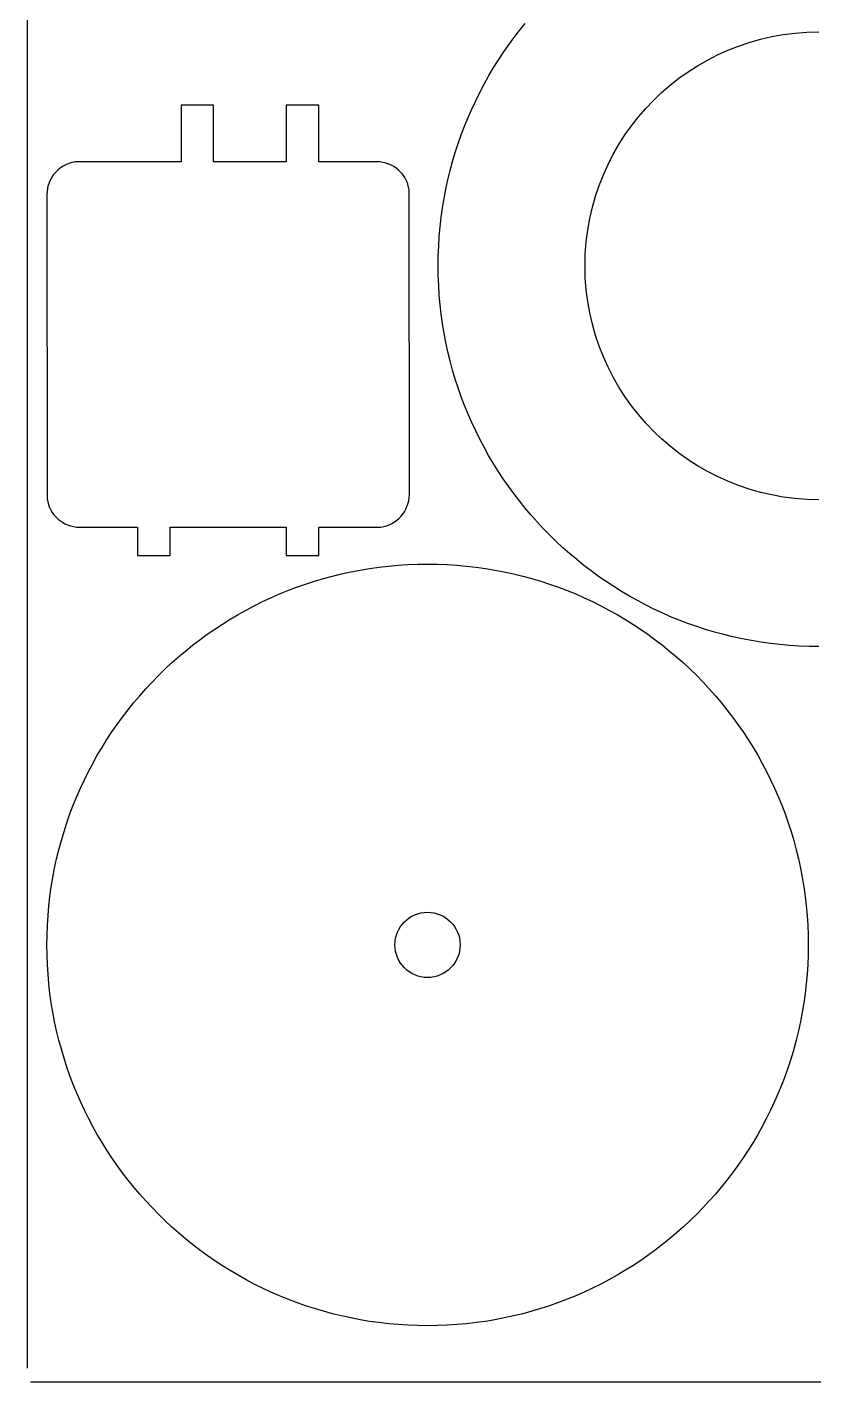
# Model space of a CAD drawing. Extents: x 443 to 1024, y 36 to 674.
# Drawn here: x 443.5 to 515.8, y 35.6 to 160.1 of the extents above; entities that cross this region are included whole.
import ezdxf

# ---------------------------------------------------------------- set-up
doc = ezdxf.new("R2010")
doc.units = 0
doc.layers.get('0').update_dxf_attribs({"linetype": 'CONTINUOUS'})

msp = doc.modelspace()

# ---------------------------------------------------------------- linework, layer by layer
at = {"color": 0}
for p, q in [((443.451437, 673.716315), (443.451437, 36.86042)), ((443.768031, 35.592408), (1023.768031, 35.592408))]:
    msp.add_line(p, q, dxfattribs=at)
at = {"color": 4}
for p, q in [((488.206568, 159.111141), (488.718313, 159.778625)), ((488.718313, 159.778625), (489.245591, 160.433325)), ((511.920385, 159.232966), (512.979163, 159.422034)), ((512.979163, 159.422034), (514.055169, 159.558756)), ((514.055169, 159.558756), (515.147053, 159.641779)), ((515.147053, 159.641779), (516.253465, 159.669754)), ((487.230774, 157.738921), (487.71063, 158.431148)), ((487.71063, 158.431148), (488.206568, 159.111141)), ((507.884577, 157.980232), (508.860932, 158.365183)), ((508.860932, 158.365183), (509.859919, 158.703189)), ((509.859919, 158.703189), (510.880187, 158.992901)), ((510.880187, 158.992901), (511.920385, 159.232966)), ((486.320408, 156.318864), (486.767275, 157.034735)), ((486.767275, 157.034735), (487.230774, 157.738921)), ((505.104809, 156.557218), (506.005165, 157.074899)), ((506.005165, 157.074899), (506.932205, 157.549687)), ((506.932205, 157.549687), (507.884577, 157.980232)), ((485.890447, 155.591584), (486.320408, 156.318864)), ((503.389552, 155.398583), (504.232488, 155.997996)), ((504.232488, 155.997996), (505.104809, 156.557218)), ((485.082345, 154.103894), (485.477668, 154.853169)), ((485.477668, 154.853169), (485.890447, 155.591584)), ((501.79724, 154.084586), (502.577353, 154.760329)), ((502.577353, 154.760329), (503.389552, 155.398583)), ((484.345168, 152.573864), (484.704754, 153.344034)), ((484.704754, 153.344034), (485.082345, 154.103894)), ((500.338678, 152.626033), (501.050565, 153.372704)), ((501.050565, 153.372704), (501.79724, 154.084586)), ((460.607738, 152.933673), (457.608038, 152.933673)), ((457.608038, 152.933673), (457.608038, 147.734073)), ((460.607738, 147.734073), (460.607738, 152.933673)), ((470.277038, 152.933673), (467.277238, 152.933673)), ((467.277238, 152.933673), (467.277238, 147.734073)), ((470.277038, 147.734073), (470.277038, 152.933673)), ((484.003863, 151.793658), (484.345168, 152.573864)), ((499.66293, 151.845925), (500.338678, 152.626033)), ((483.377196, 150.204241), (483.681114, 151.003693)), ((483.681114, 151.003693), (484.003863, 151.793658)), ((498.425254, 150.190799), (499.024672, 151.03373)), ((499.024672, 151.03373), (499.66293, 151.845925)), ((483.092383, 149.395579), (483.377196, 150.204241)), ((497.866027, 149.318482), (498.425254, 150.190799)), ((482.581172, 147.751722), (482.82695, 148.577981)), ((482.82695, 148.577981), (483.092383, 149.395579)), ((496.873551, 147.491095), (497.348343, 148.41813)), ((497.348343, 148.41813), (497.866027, 149.318482)), ((446.314494, 146.987459), (446.101274, 146.784527)), ((446.53648, 147.168319), (446.314494, 146.987459)), ((446.770213, 147.32616), (446.53648, 147.168319)), ((447.018674, 147.460034), (446.770213, 147.32616)), ((447.284844, 147.568993), (447.018674, 147.460034)), ((447.571705, 147.652089), (447.284844, 147.568993)), ((447.882238, 147.708373), (447.571705, 147.652089)), ((457.608038, 147.734073), (447.882238, 147.708373)), ((467.277238, 147.734073), (460.607738, 147.734073)), ((475.611538, 147.734073), (470.277038, 147.734073)), ((475.898861, 147.712745), (475.611538, 147.734073)), ((476.177436, 147.668435), (475.898861, 147.712745)), ((476.446238, 147.60202), (476.177436, 147.668435)), ((476.704244, 147.514374), (476.446238, 147.60202)), ((476.950431, 147.406377), (476.704244, 147.514374)), ((477.183775, 147.278903), (476.950431, 147.406377)), ((477.403251, 147.13283), (477.183775, 147.278903)), ((477.607838, 146.969035), (477.403251, 147.13283)), ((477.79651, 146.788395), (477.607838, 146.969035)), ((482.355324, 146.917077), (482.581172, 147.751722)), ((496.443002, 146.538726), (496.873551, 147.491095)), ((445.4373, 145.703848), (445.371474, 145.487822)), ((445.521451, 145.912814), (445.4373, 145.703848)), ((445.624924, 146.121032), (445.521451, 145.912814)), ((445.893838, 146.560473), (445.624924, 146.121032)), ((446.101274, 146.784527), (445.893838, 146.560473)), ((477.968245, 146.591785), (477.79651, 146.788395)), ((478.122018, 146.380083), (477.968245, 146.591785)), ((478.256807, 146.154165), (478.122018, 146.380083)), ((478.371586, 145.914908), (478.256807, 146.154165)), ((478.465334, 145.66319), (478.371586, 145.914908)), ((481.964518, 145.223728), (482.149682, 146.074321)), ((482.149682, 146.074321), (482.355324, 146.917077)), ((496.058048, 145.562374), (496.443002, 146.538726)), ((445.290792, 145.009347), (445.273938, 144.734273)), ((445.273938, 144.734273), (445.299638, 116.744773)), ((445.322971, 145.258426), (445.290792, 145.009347)), ((445.371474, 145.487822), (445.322971, 145.258426)), ((478.537026, 145.399886), (478.465334, 145.66319)), ((478.585638, 145.125873), (478.537026, 145.399886)), ((478.611338, 117.136373), (478.585638, 145.125873)), ((481.80011, 144.365573), (481.964518, 145.223728)), ((495.430324, 143.543125), (495.720038, 144.56339)), ((495.720038, 144.56339), (496.058048, 145.562374)), ((481.534656, 142.627679), (481.656731, 143.500132)), ((481.656731, 143.500132), (481.80011, 144.365573)), ((495.190257, 142.502929), (495.430324, 143.543125)), ((481.43416, 141.748488), (481.534656, 142.627679)), ((495.001186, 141.444153), (495.190257, 142.502929)), ((481.299005, 139.970996), (481.355518, 140.862836)), ((481.355518, 140.862836), (481.43416, 141.748488)), ((494.864464, 140.368148), (495.001186, 141.444153)), ((481.264896, 139.073244), (481.299005, 139.970996)), ((494.78144, 139.276265), (494.864464, 140.368148)), ((481.253465, 138.169854), (481.264896, 139.073244)), ((494.753465, 138.169854), (494.78144, 139.276265)), ((481.264896, 137.266459), (481.253465, 138.169854)), ((481.299005, 136.368703), (481.264896, 137.266459)), ((494.78144, 137.063442), (494.753465, 138.169854)), ((494.864464, 135.971558), (494.78144, 137.063442)), ((481.355518, 135.476859), (481.299005, 136.368703)), ((495.001186, 134.895552), (494.864464, 135.971558)), ((481.43416, 134.591203), (481.355518, 135.476859)), ((481.534656, 133.712009), (481.43416, 134.591203)), ((495.190257, 133.836774), (495.001186, 134.895552)), ((481.656731, 132.839552), (481.534656, 133.712009)), ((495.430324, 132.796576), (495.190257, 133.836774)), ((481.80011, 131.974108), (481.656731, 132.839552)), ((495.720038, 131.776308), (495.430324, 132.796576)), ((481.964518, 131.115951), (481.80011, 131.974108)), ((482.149682, 130.265356), (481.964518, 131.115951)), ((496.058048, 130.777321), (495.720038, 131.776308)), ((496.443002, 129.800966), (496.058048, 130.777321)), ((482.355324, 129.422597), (482.149682, 130.265356)), ((496.873551, 128.848593), (496.443002, 129.800966)), ((482.581172, 128.58795), (482.355324, 129.422597)), ((482.82695, 127.761689), (482.581172, 128.58795)), ((497.348343, 127.921554), (496.873551, 128.848593)), ((483.092383, 126.944089), (482.82695, 127.761689)), ((497.866027, 127.021198), (497.348343, 127.921554)), ((498.425254, 126.148877), (497.866027, 127.021198)), ((483.377196, 126.135426), (483.092383, 126.944089)), ((483.681114, 125.335974), (483.377196, 126.135426)), ((499.024672, 125.305941), (498.425254, 126.148877)), ((484.003863, 124.546007), (483.681114, 125.335974)), ((484.345168, 123.765801), (484.003863, 124.546007)), ((499.66293, 124.493742), (499.024672, 125.305941)), ((484.704754, 122.99563), (484.345168, 123.765801)), ((500.338678, 123.713629), (499.66293, 124.493742)), ((501.050565, 122.966954), (500.338678, 123.713629)), ((485.082345, 122.23577), (484.704754, 122.99563)), ((485.477668, 121.486495), (485.082345, 122.23577)), ((501.79724, 122.255067), (501.050565, 122.966954)), ((502.577353, 121.579319), (501.79724, 122.255067)), ((485.890447, 120.748079), (485.477668, 121.486495)), ((503.389552, 120.94106), (502.577353, 121.579319)), ((504.232488, 120.341643), (503.389552, 120.94106)), ((486.320408, 120.020799), (485.890447, 120.748079)), ((486.767275, 119.304928), (486.320408, 120.020799)), ((505.104809, 119.782416), (504.232488, 120.341643)), ((506.005165, 119.264732), (505.104809, 119.782416)), ((487.230774, 118.600742), (486.767275, 119.304928)), ((487.71063, 117.908516), (487.230774, 118.600742)), ((506.932205, 118.78994), (506.005165, 119.264732)), ((507.884577, 118.359391), (506.932205, 118.78994)), ((508.860932, 117.974437), (507.884577, 118.359391)), ((478.588029, 116.849993), (478.611338, 117.136373)), ((488.206568, 117.228523), (487.71063, 117.908516)), ((488.718313, 116.56104), (488.206568, 117.228523)), ((509.859919, 117.636427), (508.860932, 117.974437)), ((510.880187, 117.346713), (509.859919, 117.636427)), ((511.920385, 117.106646), (510.880187, 117.346713)), ((512.979163, 116.917575), (511.920385, 117.106646)), ((445.299638, 116.744773), (445.34825, 116.470776)), ((445.34825, 116.470776), (445.419942, 116.207485)), ((445.419942, 116.207485), (445.513689, 115.955774)), ((445.513689, 115.955774), (445.628469, 115.716523)), ((478.140937, 115.56639), (478.271336, 115.799825)), ((478.271336, 115.799825), (478.382172, 116.045957)), ((478.382172, 116.045957), (478.472519, 116.303732)), ((478.472519, 116.303732), (478.541447, 116.572095)), ((478.541447, 116.572095), (478.588029, 116.849993)), ((489.245591, 115.90634), (488.718313, 116.56104)), ((489.788126, 115.2647), (489.245591, 115.90634)), ((514.055169, 116.780853), (512.979163, 116.917575)), ((515.147053, 116.697829), (514.055169, 116.780853)), ((516.253465, 116.669854), (515.147053, 116.697829)), ((445.628469, 115.716523), (445.763257, 115.490607)), ((445.763257, 115.490607), (445.917031, 115.278905)), ((445.917031, 115.278905), (446.088765, 115.082293)), ((446.088765, 115.082293), (446.277438, 114.901648)), ((446.277438, 114.901648), (446.482024, 114.737848)), ((446.482024, 114.737848), (446.701501, 114.591769)), ((446.701501, 114.591769), (446.934845, 114.464289)), ((476.999691, 114.491413), (477.22798, 114.626541)), ((477.22798, 114.626541), (477.442273, 114.780687)), ((477.442273, 114.780687), (477.641644, 114.952799)), ((477.641644, 114.952799), (477.825163, 115.141823)), ((477.825163, 115.141823), (477.991903, 115.346704)), ((477.991903, 115.346704), (478.140937, 115.56639)), ((490.345643, 114.636393), (489.788126, 115.2647)), ((490.917869, 114.021694), (490.345643, 114.636393)), ((446.934845, 114.464289), (447.181032, 114.356285)), ((447.181032, 114.356285), (447.439038, 114.268635)), ((447.439038, 114.268635), (447.70784, 114.202214)), ((447.70784, 114.202214), (447.986415, 114.157901)), ((447.986415, 114.157901), (448.273738, 114.136573)), ((448.273738, 114.136573), (453.608338, 114.136573)), ((453.608338, 114.136573), (453.608338, 111.536773)), ((456.608138, 111.536773), (456.608138, 114.136573)), ((456.608138, 114.136573), (467.277238, 114.136573)), ((467.277238, 114.136573), (467.277238, 111.536773)), ((470.277038, 114.136573), (475.965138, 114.162173)), ((470.277038, 111.536773), (470.277038, 114.136573)), ((475.965138, 114.162173), (476.24013, 114.210685)), ((476.24013, 114.210685), (476.504838, 114.282432)), ((476.504838, 114.282432), (476.758334, 114.376359)), ((476.758334, 114.376359), (476.999691, 114.491413)), ((491.504527, 113.420879), (490.917869, 114.021694)), ((492.105344, 112.834222), (491.504527, 113.420879)), ((492.720043, 112.261997), (492.105344, 112.834222)), ((493.348351, 111.704481), (492.720043, 112.261997)), ((453.608338, 111.536773), (456.608138, 111.536773)), ((467.277238, 111.536773), (470.277038, 111.536773)), ((493.989993, 111.161947), (493.348351, 111.704481)), ((494.644693, 110.634671), (493.989993, 111.161947)), ((470.692069, 109.427973), (471.526714, 109.653821)), ((471.526714, 109.653821), (472.36947, 109.859464)), ((472.36947, 109.859464), (473.220063, 110.044627)), ((473.220063, 110.044627), (474.078218, 110.209035)), ((474.078218, 110.209035), (474.943659, 110.352415)), ((474.943659, 110.352415), (475.816112, 110.474489)), ((475.816112, 110.474489), (476.695303, 110.574985)), ((476.695303, 110.574985), (477.580955, 110.653627)), ((477.580955, 110.653627), (478.472795, 110.71014)), ((478.472795, 110.71014), (479.370547, 110.74425)), ((479.370547, 110.74425), (480.273937, 110.75568)), ((480.273937, 110.75568), (481.177327, 110.74425)), ((481.177327, 110.74425), (482.07508, 110.71014)), ((482.07508, 110.71014), (482.966919, 110.653627)), ((482.966919, 110.653627), (483.852572, 110.574985)), ((483.852572, 110.574985), (484.731762, 110.474489)), ((484.731762, 110.474489), (485.604215, 110.352415)), ((485.604215, 110.352415), (486.469657, 110.209035)), ((486.469657, 110.209035), (487.327811, 110.044627)), ((487.327811, 110.044627), (488.178404, 109.859464)), ((488.178404, 109.859464), (489.021161, 109.653821)), ((489.021161, 109.653821), (489.855806, 109.427973)), ((495.312177, 110.122928), (494.644693, 110.634671)), ((495.99217, 109.626991), (495.312177, 110.122928)), ((496.684397, 109.147137), (495.99217, 109.626991)), ((466.650132, 108.005282), (467.440098, 108.328031)), ((467.440098, 108.328031), (468.23955, 108.63195)), ((468.23955, 108.63195), (469.048212, 108.916763)), ((469.048212, 108.916763), (469.86581, 109.182195)), ((469.86581, 109.182195), (470.692069, 109.427973)), ((489.855806, 109.427973), (490.682065, 109.182195)), ((490.682065, 109.182195), (491.499663, 108.916763)), ((491.499663, 108.916763), (492.308325, 108.63195)), ((492.308325, 108.63195), (493.107776, 108.328031)), ((493.107776, 108.328031), (493.897742, 108.005282)), ((497.388584, 108.683639), (496.684397, 109.147137)), ((498.104455, 108.236774), (497.388584, 108.683639)), ((464.339897, 106.9268), (465.099757, 107.304392)), ((465.099757, 107.304392), (465.869927, 107.663977)), ((465.869927, 107.663977), (466.650132, 108.005282)), ((493.897742, 108.005282), (494.677947, 107.663977)), ((494.677947, 107.663977), (495.448117, 107.304392)), ((495.448117, 107.304392), (496.207977, 106.9268)), ((498.831735, 107.806815), (498.104455, 108.236774)), ((499.57015, 107.394037), (498.831735, 107.806815)), ((500.319425, 106.998716), (499.57015, 107.394037)), ((462.124927, 105.688737), (462.852207, 106.118698)), ((462.852207, 106.118698), (463.590622, 106.531477)), ((463.590622, 106.531477), (464.339897, 106.9268)), ((496.207977, 106.9268), (496.957252, 106.531477)), ((496.957252, 106.531477), (497.695667, 106.118698)), ((497.695667, 106.118698), (498.422947, 105.688737)), ((501.079285, 106.621126), (500.319425, 106.998716)), ((501.849455, 106.261541), (501.079285, 106.621126)), ((502.62966, 105.920238), (501.849455, 106.261541)), ((503.419626, 105.59749), (502.62966, 105.920238)), ((460.012643, 104.298515), (460.70487, 104.778371)), ((460.70487, 104.778371), (461.409056, 105.24187)), ((461.409056, 105.24187), (462.124927, 105.688737)), ((498.422947, 105.688737), (499.138818, 105.24187)), ((499.138818, 105.24187), (499.843005, 104.778371)), ((499.843005, 104.778371), (500.535232, 104.298515)), ((504.219077, 105.293573), (503.419626, 105.59749)), ((505.027739, 105.008762), (504.219077, 105.293573)), ((505.845337, 104.74333), (505.027739, 105.008762)), ((506.671596, 104.497554), (505.845337, 104.74333)), ((458.665166, 103.290832), (459.33265, 103.802577)), ((459.33265, 103.802577), (460.012643, 104.298515)), ((500.535232, 104.298515), (501.215225, 103.802577)), ((501.215225, 103.802577), (501.882709, 103.290832)), ((507.506241, 104.271707), (506.671596, 104.497554)), ((508.348998, 104.066065), (507.506241, 104.271707)), ((509.199591, 103.880903), (508.348998, 104.066065)), ((510.057745, 103.716496), (509.199591, 103.880903)), ((510.923187, 103.573117), (510.057745, 103.716496)), ((511.79564, 103.451043), (510.923187, 103.573117)), ((512.67483, 103.350548), (511.79564, 103.451043)), ((513.560483, 103.271906), (512.67483, 103.350548)), ((456.740516, 101.663502), (457.368824, 102.221019)), ((457.368824, 102.221019), (458.010465, 102.763554)), ((458.010465, 102.763554), (458.665166, 103.290832)), ((501.882709, 103.290832), (502.537409, 102.763554)), ((502.537409, 102.763554), (503.179051, 102.221019)), ((503.179051, 102.221019), (503.807359, 101.663502)), ((514.452322, 103.215394), (513.560483, 103.271906)), ((515.350075, 103.181284), (514.452322, 103.215394)), ((516.253465, 103.169854), (515.350075, 103.181284)), ((455.525, 100.504618), (456.125816, 101.091276)), ((456.125816, 101.091276), (456.740516, 101.663502)), ((503.807359, 101.663502), (504.422058, 101.091276)), ((504.422058, 101.091276), (505.022875, 100.504618)), ((454.366116, 99.289102), (454.938341, 99.903802)), ((454.938341, 99.903802), (455.525, 100.504618)), ((505.022875, 100.504618), (505.609533, 99.903802)), ((505.609533, 99.903802), (506.181758, 99.289102)), ((453.266063, 98.019152), (453.808598, 98.660794)), ((453.808598, 98.660794), (454.366116, 99.289102)), ((506.181758, 99.289102), (506.739276, 98.660794)), ((506.739276, 98.660794), (507.281811, 98.019152)), ((452.227041, 96.696968), (452.738786, 97.364452)), ((452.738786, 97.364452), (453.266063, 98.019152)), ((507.281811, 98.019152), (507.809089, 97.364452)), ((507.809089, 97.364452), (508.320834, 96.696968)), ((451.251247, 95.324748), (451.731103, 96.016975)), ((451.731103, 96.016975), (452.227041, 96.696968)), ((508.320834, 96.696968), (508.816772, 96.016975)), ((508.816772, 96.016975), (509.296628, 95.324748)), ((450.787748, 94.620561), (451.251247, 95.324748)), ((509.296628, 95.324748), (509.760127, 94.620561)), ((449.91092, 93.17741), (450.34088, 93.904691)), ((450.34088, 93.904691), (450.787748, 94.620561)), ((509.760127, 94.620561), (510.206994, 93.904691)), ((510.206994, 93.904691), (510.636955, 93.17741)), ((449.102818, 91.68972), (449.498141, 92.438995)), ((449.498141, 92.438995), (449.91092, 93.17741)), ((510.636955, 93.17741), (511.049734, 92.438995)), ((511.049734, 92.438995), (511.445057, 91.68972)), ((448.36564, 90.15969), (448.725226, 90.92986)), ((448.725226, 90.92986), (449.102818, 91.68972)), ((511.445057, 91.68972), (511.822648, 90.92986)), ((511.822648, 90.92986), (512.182234, 90.15969)), ((448.024336, 89.379485), (448.36564, 90.15969)), ((512.182234, 90.15969), (512.523539, 89.379485)), ((447.397668, 87.790068), (447.701587, 88.589519)), ((447.701587, 88.589519), (448.024336, 89.379485)), ((512.523539, 89.379485), (512.846288, 88.589519)), ((512.846288, 88.589519), (513.150206, 87.790068)), ((447.112855, 86.981406), (447.397668, 87.790068)), ((513.150206, 87.790068), (513.435019, 86.981406)), ((446.601645, 85.337549), (446.847422, 86.163808)), ((446.847422, 86.163808), (447.112855, 86.981406)), ((513.435019, 86.981406), (513.700452, 86.163808)), ((513.700452, 86.163808), (513.94623, 85.337549)), ((446.375797, 84.502904), (446.601645, 85.337549)), ((513.94623, 85.337549), (514.172078, 84.502904)), ((445.984991, 82.809554), (446.170154, 83.660147)), ((446.170154, 83.660147), (446.375797, 84.502904)), ((514.172078, 84.502904), (514.37772, 83.660147)), ((514.37772, 83.660147), (514.562883, 82.809554)), ((445.820582, 81.9514), (445.984991, 82.809554)), ((514.562883, 82.809554), (514.727292, 81.9514)), ((445.555128, 80.213505), (445.677203, 81.085959)), ((445.677203, 81.085959), (445.820582, 81.9514)), ((514.727292, 81.9514), (514.870671, 81.085959)), ((514.870671, 81.085959), (514.992746, 80.213505)), ((445.454632, 79.334315), (445.555128, 80.213505)), ((514.992746, 80.213505), (515.093242, 79.334315)), ((445.319477, 77.556823), (445.375991, 78.448663)), ((445.375991, 78.448663), (445.454632, 79.334315)), ((515.093242, 79.334315), (515.171884, 78.448663)), ((515.171884, 78.448663), (515.228397, 77.556823)), ((445.285368, 76.65907), (445.319477, 77.556823)), ((515.228397, 77.556823), (515.262506, 76.65907)), ((445.273937, 75.75568), (445.285368, 76.65907)), ((515.262506, 76.65907), (515.273937, 75.75568)), ((445.285368, 74.852286), (445.273937, 75.75568)), ((445.319477, 73.954529), (445.285368, 74.852286)), ((515.262506, 74.852286), (515.228397, 73.954529)), ((515.273937, 75.75568), (515.262506, 74.852286)), ((445.375991, 73.062686), (445.319477, 73.954529)), ((515.228397, 73.954529), (515.171884, 73.062686)), ((445.454632, 72.177029), (445.375991, 73.062686)), ((515.171884, 73.062686), (515.093242, 72.177029)), ((445.555128, 71.297836), (445.454632, 72.177029)), ((445.677203, 70.425379), (445.555128, 71.297836)), ((514.992746, 71.297836), (514.870671, 70.425379)), ((515.093242, 72.177029), (514.992746, 71.297836)), ((445.820582, 69.559935), (445.677203, 70.425379)), ((514.870671, 70.425379), (514.727292, 69.559935)), ((445.984991, 68.701778), (445.820582, 69.559935)), ((446.170154, 67.851182), (445.984991, 68.701778)), ((514.562883, 68.701778), (514.37772, 67.851182)), ((514.727292, 69.559935), (514.562883, 68.701778)), ((446.375797, 67.008424), (446.170154, 67.851182)), ((514.37772, 67.851182), (514.172078, 67.008424)), ((446.601645, 66.173777), (446.375797, 67.008424)), ((446.847422, 65.347516), (446.601645, 66.173777)), ((513.94623, 66.173777), (513.700452, 65.347516)), ((514.172078, 67.008424), (513.94623, 66.173777)), ((447.112855, 64.529916), (446.847422, 65.347516)), ((513.700452, 65.347516), (513.435019, 64.529916)), ((447.397668, 63.721253), (447.112855, 64.529916)), ((447.701587, 62.9218), (447.397668, 63.721253)), ((513.150206, 63.721253), (512.846288, 62.9218)), ((513.435019, 64.529916), (513.150206, 63.721253)), ((448.024336, 62.131834), (447.701587, 62.9218)), ((512.846288, 62.9218), (512.523539, 62.131834)), ((448.36564, 61.351627), (448.024336, 62.131834)), ((448.725226, 60.581457), (448.36564, 61.351627)), ((512.182234, 61.351627), (511.822648, 60.581457)), ((512.523539, 62.131834), (512.182234, 61.351627)), ((449.102818, 59.821596), (448.725226, 60.581457)), ((449.498141, 59.072321), (449.102818, 59.821596)), ((511.445057, 59.821596), (511.049734, 59.072321)), ((511.822648, 60.581457), (511.445057, 59.821596)), ((449.91092, 58.333906), (449.498141, 59.072321)), ((511.049734, 59.072321), (510.636955, 58.333906)), ((450.34088, 57.606626), (449.91092, 58.333906)), ((450.787748, 56.890755), (450.34088, 57.606626)), ((510.206994, 57.606626), (509.760127, 56.890755)), ((510.636955, 58.333906), (510.206994, 57.606626)), ((451.251247, 56.186569), (450.787748, 56.890755)), ((451.731103, 55.494342), (451.251247, 56.186569)), ((509.296628, 56.186569), (508.816772, 55.494342)), ((509.760127, 56.890755), (509.296628, 56.186569)), ((452.227041, 54.81435), (451.731103, 55.494342)), ((452.738786, 54.146867), (452.227041, 54.81435)), ((508.320834, 54.81435), (507.809089, 54.146867)), ((508.816772, 55.494342), (508.320834, 54.81435)), ((453.266063, 53.492167), (452.738786, 54.146867)), ((507.809089, 54.146867), (507.281811, 53.492167)), ((453.808598, 52.850526), (453.266063, 53.492167)), ((454.366116, 52.222219), (453.808598, 52.850526)), ((506.739276, 52.850526), (506.181758, 52.222219)), ((507.281811, 53.492167), (506.739276, 52.850526)), ((454.938341, 51.607521), (454.366116, 52.222219)), ((455.525, 51.006705), (454.938341, 51.607521)), ((505.609533, 51.607521), (505.022875, 51.006705)), ((506.181758, 52.222219), (505.609533, 51.607521)), ((456.125816, 50.420048), (455.525, 51.006705)), ((456.740516, 49.847824), (456.125816, 50.420048)), ((457.368824, 49.290308), (456.740516, 49.847824)), ((503.807359, 49.847824), (503.179051, 49.290308)), ((504.422058, 50.420048), (503.807359, 49.847824)), ((505.022875, 51.006705), (504.422058, 50.420048)), ((458.010465, 48.747774), (457.368824, 49.290308)), ((458.665166, 48.220498), (458.010465, 48.747774)), ((502.537409, 48.747774), (501.882709, 48.220498)), ((503.179051, 49.290308), (502.537409, 48.747774)), ((459.33265, 47.708754), (458.665166, 48.220498)), ((460.012643, 47.212818), (459.33265, 47.708754)), ((501.215225, 47.708754), (500.535232, 47.212818)), ((501.882709, 48.220498), (501.215225, 47.708754)), ((460.70487, 46.732964), (460.012643, 47.212818)), ((461.409056, 46.269466), (460.70487, 46.732964)), ((462.124927, 45.822601), (461.409056, 46.269466)), ((499.138818, 46.269466), (498.422947, 45.822601)), ((499.843005, 46.732964), (499.138818, 46.269466)), ((500.535232, 47.212818), (499.843005, 46.732964)), ((462.852207, 45.392641), (462.124927, 45.822601)), ((463.590622, 44.979864), (462.852207, 45.392641)), ((464.339897, 44.584542), (463.590622, 44.979864)), ((496.957252, 44.979864), (496.207977, 44.584542)), ((497.695667, 45.392641), (496.957252, 44.979864)), ((498.422947, 45.822601), (497.695667, 45.392641)), ((465.099757, 44.206952), (464.339897, 44.584542)), ((465.869927, 43.847368), (465.099757, 44.206952)), ((466.650132, 43.506065), (465.869927, 43.847368)), ((494.677947, 43.847368), (493.897742, 43.506065)), ((495.448117, 44.206952), (494.677947, 43.847368)), ((496.207977, 44.584542), (495.448117, 44.206952)), ((467.440098, 43.183317), (466.650132, 43.506065)), ((468.23955, 42.8794), (467.440098, 43.183317)), ((469.048212, 42.594588), (468.23955, 42.8794)), ((469.86581, 42.329157), (469.048212, 42.594588)), ((491.499663, 42.594588), (490.682065, 42.329157)), ((492.308325, 42.8794), (491.499663, 42.594588)), ((493.107776, 43.183317), (492.308325, 42.8794)), ((493.897742, 43.506065), (493.107776, 43.183317)), ((470.692069, 42.08338), (469.86581, 42.329157)), ((471.526714, 41.857534), (470.692069, 42.08338)), ((472.36947, 41.651892), (471.526714, 41.857534)), ((473.220063, 41.46673), (472.36947, 41.651892)), ((474.078218, 41.302322), (473.220063, 41.46673)), ((474.943659, 41.158944), (474.078218, 41.302322)), ((475.816112, 41.03687), (474.943659, 41.158944)), ((485.604215, 41.158944), (484.731762, 41.03687)), ((486.469657, 41.302322), (485.604215, 41.158944)), ((487.327811, 41.46673), (486.469657, 41.302322)), ((488.178404, 41.651892), (487.327811, 41.46673)), ((489.021161, 41.857534), (488.178404, 41.651892)), ((489.855806, 42.08338), (489.021161, 41.857534)), ((490.682065, 42.329157), (489.855806, 42.08338)), ((476.695303, 40.936375), (475.816112, 41.03687)), ((477.580955, 40.857733), (476.695303, 40.936375)), ((478.472795, 40.80122), (477.580955, 40.857733)), ((479.370547, 40.767111), (478.472795, 40.80122)), ((480.273937, 40.75568), (479.370547, 40.767111)), ((481.177327, 40.767111), (480.273937, 40.75568)), ((482.07508, 40.80122), (481.177327, 40.767111)), ((482.966919, 40.857733), (482.07508, 40.80122)), ((483.852572, 40.936375), (482.966919, 40.857733)), ((484.731762, 41.03687), (483.852572, 40.936375))]:
    msp.add_line(p, q, dxfattribs=at)
at = {"color": 7}
for p, q in [((478.843939, 78.393606), (479.106182, 78.519932)), ((479.106182, 78.519932), (479.381812, 78.62081)), ((479.381812, 78.62081), (479.669319, 78.694733)), ((479.669319, 78.694733), (479.967197, 78.740192)), ((479.967197, 78.740192), (480.273937, 78.75568)), ((480.273937, 78.75568), (480.580677, 78.740192)), ((480.580677, 78.740192), (480.878555, 78.694733)), ((480.878555, 78.694733), (481.166062, 78.62081)), ((481.166062, 78.62081), (481.441692, 78.519932)), ((481.441692, 78.519932), (481.703936, 78.393606)), ((477.636012, 77.185679), (477.786278, 77.433029)), ((477.786278, 77.433029), (477.958977, 77.663978)), ((477.958977, 77.663978), (478.1526, 77.877018)), ((478.1526, 77.877018), (478.36564, 78.070641)), ((478.36564, 78.070641), (478.596589, 78.24334)), ((478.596589, 78.24334), (478.843939, 78.393606)), ((481.703936, 78.393606), (481.951286, 78.24334)), ((481.951286, 78.24334), (482.182235, 78.070641)), ((482.182235, 78.070641), (482.395275, 77.877018)), ((482.395275, 77.877018), (482.588898, 77.663978)), ((482.588898, 77.663978), (482.761596, 77.433029)), ((482.761596, 77.433029), (482.911863, 77.185679)), ((477.273937, 75.75568), (477.289425, 76.062421)), ((477.289425, 76.062421), (477.334885, 76.360298)), ((477.334885, 76.360298), (477.408807, 76.647806)), ((477.408807, 76.647806), (477.509686, 76.923435)), ((477.509686, 76.923435), (477.636012, 77.185679)), ((482.911863, 77.185679), (483.038189, 76.923435)), ((483.038189, 76.923435), (483.139067, 76.647806)), ((483.139067, 76.647806), (483.21299, 76.360298)), ((483.21299, 76.360298), (483.258449, 76.062421)), ((483.258449, 76.062421), (483.273937, 75.75568)), ((477.289425, 75.44894), (477.273937, 75.75568)), ((477.334885, 75.151063), (477.289425, 75.44894)), ((477.408807, 74.863555), (477.334885, 75.151063)), ((477.509686, 74.587926), (477.408807, 74.863555)), ((483.139067, 74.863555), (483.038189, 74.587926)), ((483.21299, 75.151063), (483.139067, 74.863555)), ((483.258449, 75.44894), (483.21299, 75.151063)), ((483.273937, 75.75568), (483.258449, 75.44894)), ((477.636012, 74.325682), (477.509686, 74.587926)), ((477.786278, 74.078332), (477.636012, 74.325682)), ((477.958977, 73.847383), (477.786278, 74.078332)), ((478.1526, 73.634343), (477.958977, 73.847383)), ((478.36564, 73.44072), (478.1526, 73.634343)), ((482.395275, 73.634343), (482.182235, 73.44072)), ((482.588898, 73.847383), (482.395275, 73.634343)), ((482.761596, 74.078332), (482.588898, 73.847383)), ((482.911863, 74.325682), (482.761596, 74.078332)), ((483.038189, 74.587926), (482.911863, 74.325682)), ((478.596589, 73.268021), (478.36564, 73.44072)), ((478.843939, 73.117755), (478.596589, 73.268021)), ((479.106182, 72.991429), (478.843939, 73.117755)), ((479.381812, 72.890551), (479.106182, 72.991429)), ((479.669319, 72.816628), (479.381812, 72.890551)), ((479.967197, 72.771169), (479.669319, 72.816628)), ((480.273937, 72.75568), (479.967197, 72.771169)), ((480.580677, 72.771169), (480.273937, 72.75568)), ((480.878555, 72.816628), (480.580677, 72.771169)), ((481.166062, 72.890551), (480.878555, 72.816628)), ((481.441692, 72.991429), (481.166062, 72.890551)), ((481.703936, 73.117755), (481.441692, 72.991429)), ((481.951286, 73.268021), (481.703936, 73.117755)), ((482.182235, 73.44072), (481.951286, 73.268021))]:
    msp.add_line(p, q, dxfattribs=at)

doc.saveas('drawing.dxf')
